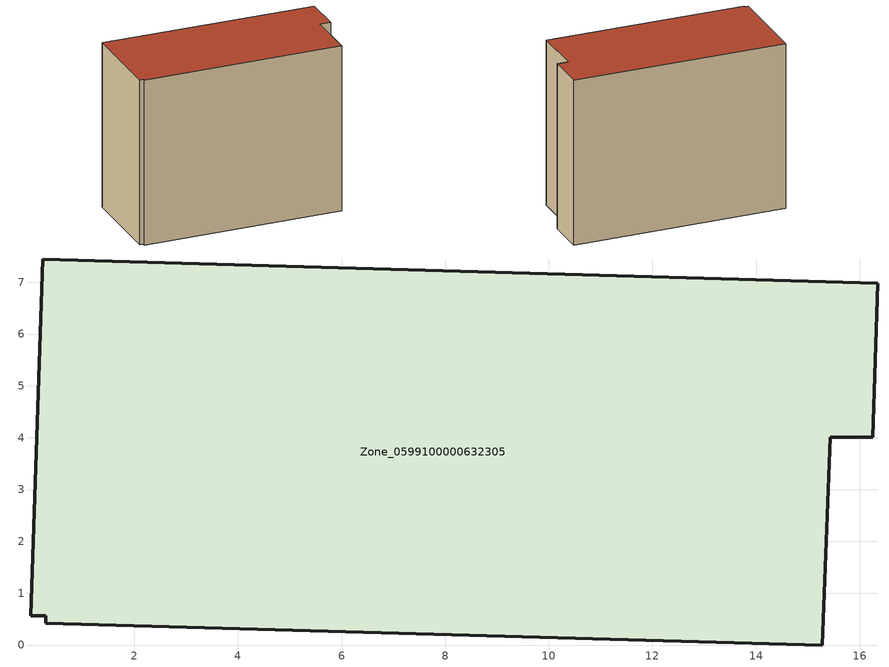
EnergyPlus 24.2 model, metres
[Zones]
Zone_0599100000632305
 floor ground (C_G): 15.28,0 0.29,0.42 0.29,0.56 0.01,0.57 0.24,7.45 16.35,6.98 16.25,4.01 15.43,4.01 z0
 wall outside (C_F): 16.35,6.98 0.24,7.45 0.01,0.57 0.29,0.56 0.29,0.42 15.28,0 15.43,4.01 16.25,4.01 16.35,6.98 z0:12.68
 roof outside (C_R): 0.29,0.42 15.28,0 15.43,4.01 16.25,4.01 16.35,6.98 0.24,7.45 0.01,0.57 0.29,0.56 z12.68
[BUILDING]
Pand.0599100000632305: North Axis=0; Terrain=City; Loads Convergence Tolerance Value=0.04; Temperature Convergence Tolerance Value=0.4; Solar Distribution=FullExterior; Maximum Number of Warmup Days=25; Minimum Number of Warmup Days=1
[Site:Location]
Rotterdam.The.Hague.AP_ZH_NLD Design_Conditions: Latitude=51.96; Longitude=4.45; Time Zone=1; Elevation=-4.5
[SITE:GROUNDTEMPERATURE:BUILDINGSURFACE]
18, 18, 18, 18, 18, 18, 18, 18, 18, 18, 18, 18
[MATERIAL] Thermal Absorptance=0.9; Solar Absorptance=0.7; Visible Absorptance=0.7
Name | Roughness | Thickness | Conductivity | Density | Specific Heat
G.TI.1946 | MediumSmooth | 0.15 | 1 | 540 | 1210
F.TI.1946 | Rough | 0.3 | 0.857143 | 1920 | 840
R.TI.1946 | MediumRough | 0.2 | 0.1 | 1500 | 1000
[CONSTRUCTION]
C_G: G.TI.1946
C_F: F.TI.1946
C_R: R.TI.1946
[ZONE]
Zone_0599100000632305: Type=1; Multiplier=1; Ceiling Height=Autocalculate; Volume=Autocalculate; Floor Area=autocalculate; Part of Total Floor Area=Yes
[ZONEINFILTRATION:DESIGNFLOWRATE]
Infil_Zone_0599100000632305: Zone or ZoneList or Space or SpaceList=Zone_0599100000632305; Schedule=AlwaysOn; Design Flow Rate Calculation Method=Flow/Area; Flow Rate per Floor Area=0.003; Constant Term Coefficient=1; Temperature Term Coefficient=0; Velocity Term Coefficient=0; Velocity Squared Term Coefficient=0
[HVACTEMPLATE:ZONE:IDEALLOADSAIRSYSTEM]
Zone_0599100000632305: Maximum Heating Supply Air Temperature=50; Minimum Cooling Supply Air Temperature=13; Maximum Heating Supply Air Humidity Ratio=0.0156; Minimum Cooling Supply Air Humidity Ratio=0.0077; Heating Limit=NoLimit; Cooling Limit=NoLimit; Dehumidification Control Type=ConstantSensibleHeatRatio; Cooling Sensible Heat Ratio=0.7; Dehumidification Setpoint=60; Humidification Control Type=None; Humidification Setpoint=30; Outdoor Air Method=None; Outdoor Air Flow Rate per Person=0.00944; Outdoor Air Flow Rate per Zone Floor Area=0; Outdoor Air Flow Rate per Zone=0; Demand Controlled Ventilation Type=None; Outdoor Air Economizer Type=NoEconomizer; Heat Recovery Type=None; Sensible Heat Recovery Effectiveness=0.7; Latent Heat Recovery Effectiveness=0.65
[ZONECONTROL:THERMOSTAT]
ThermostatControl_Zone_0599100000632305: Zone or ZoneList=Zone_0599100000632305; Control Type Schedule=DualSetpointControlType; Control 1=Thermostat_Zone_0599100000632305; Temperature Difference Between Cutout And Setpoint=0
[THERMOSTATSETPOINT:DUALSETPOINT]
Thermostat_Zone_0599100000632305: Heating Setpoint Temperature Schedule=HeatingSetpoint_Zone_0599100000632305; Cooling Setpoint Temperature Schedule=CoolingSetpoint_Zone_0599100000632305
[SCHEDULE:COMPACT]
HeatingSetpoint_Zone_0599100000632305: Through: 12/31, For: AllDays, Until: 24:00, 21
CoolingSetpoint_Zone_0599100000632305: Through: 12/31, For: AllDays, Until: 24:00, 24
DualSetpointControlType: Through: 12/31, For: AllDays, Until: 24:00, 4
AlwaysOn: Through: 12/31, For: AllDays, Until: 24:00, 1
